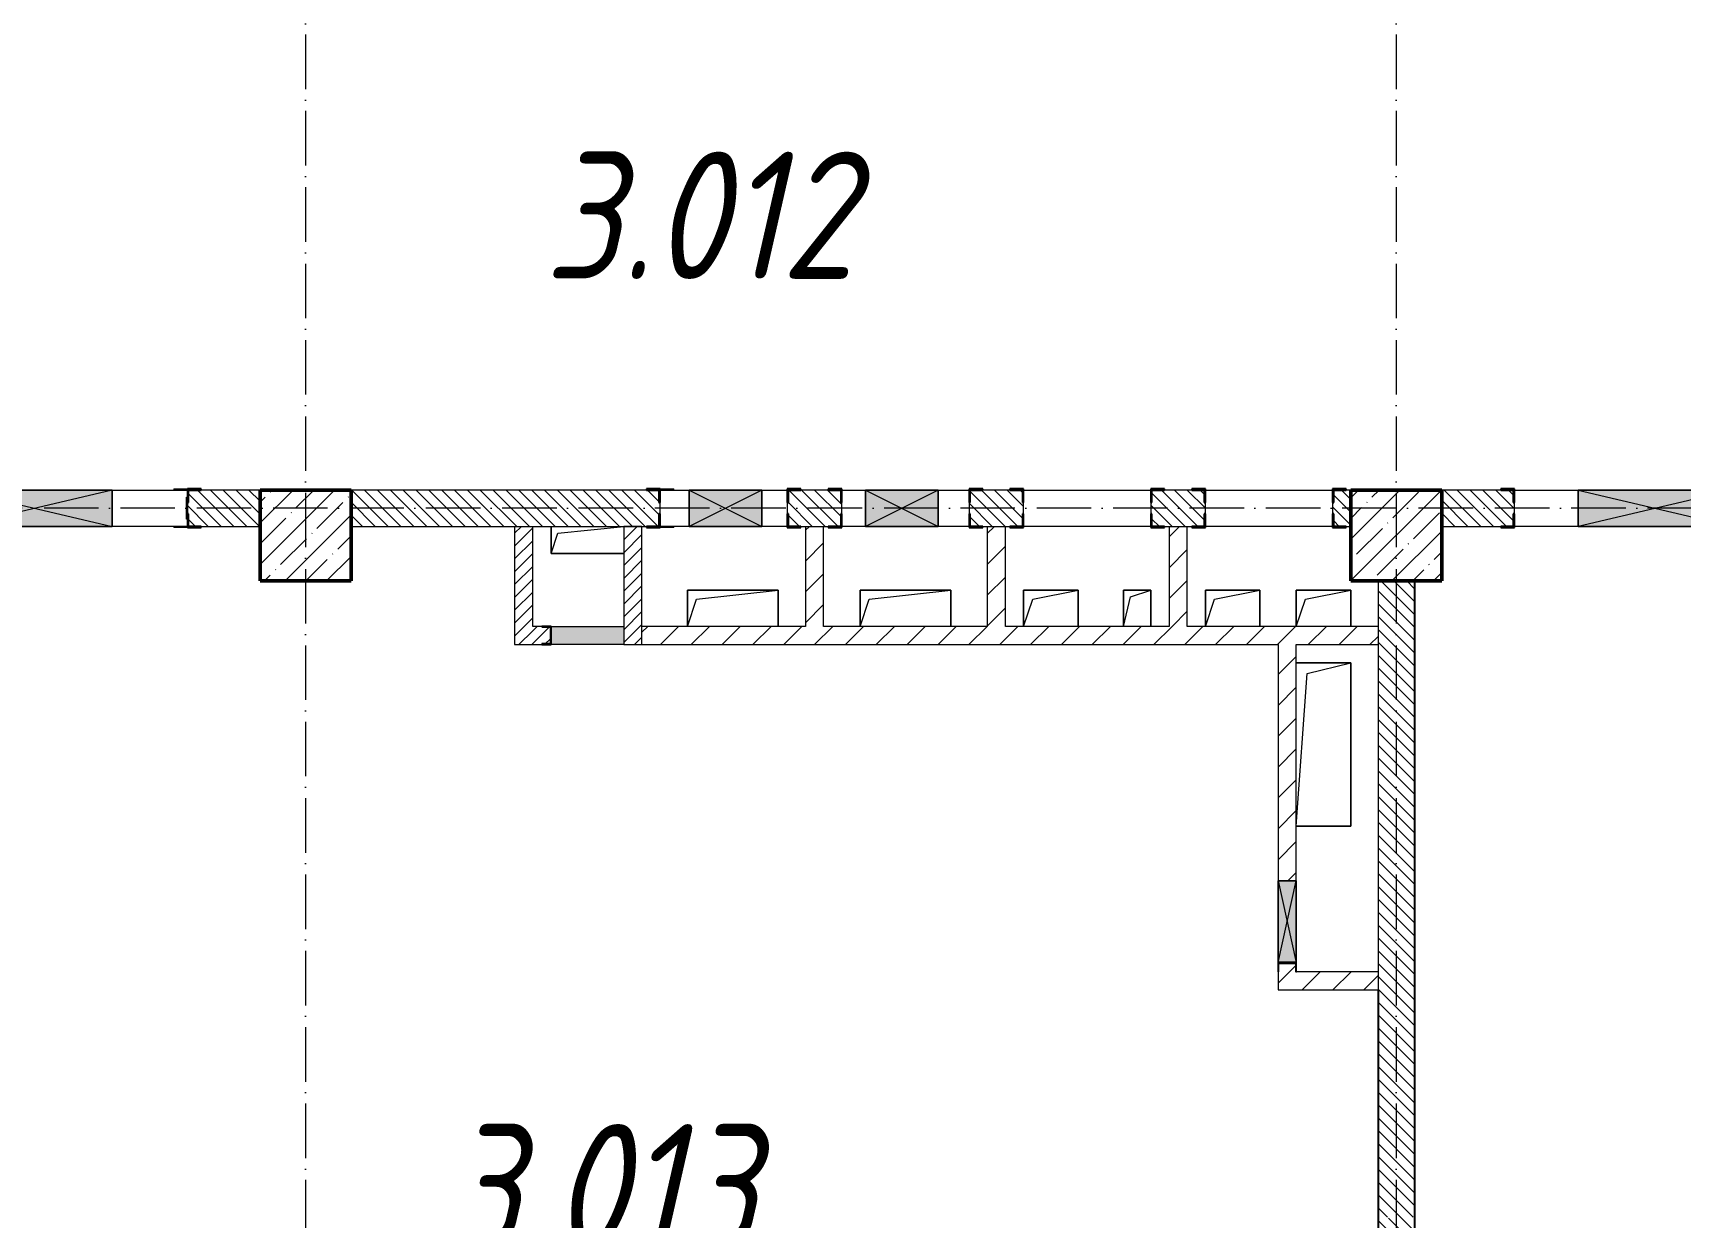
# Model space of a CAD drawing. Header units: millimetres. Extents: x -12989 to 629078, y -109036 to 555275.
# Drawn here: x 570510 to 579571, y -31335 to -24820 of the extents above; entities that cross this region are included whole.
import ezdxf

# ---------------------------------------------------------------- set-up
doc = ezdxf.new("R2010")
doc.units = ezdxf.units.MM
doc.linetypes.add('50_200_ШТРИХ_1Т_ш5_п1_п1_', pattern=[700, 500, -100, 0, -100])
for name, color, linetype, lineweight in [('A-DETL-GENF-OTLN', 7, 'Continuous', 9), ('A-FLOR-____-OTLN', 7, 'Continuous', 9), ('A-GENM-____-MCUT', 7, 'Continuous', 25), ('A-GENM-____-OTLN', 7, 'Continuous', 9), ('A-GENM-____-OTLN-1', 7, 'Continuous', 25), ('A-GLAZ-____-OTLN', 7, 'Continuous', 9), ('A-WALL-____-MCUT', 7, 'Continuous', 13), ('A-WALL-____-PATT-1', 7, 'Continuous', 9), ('A-WALL-FNSH-MCUT-1', 7, 'Continuous', 9), ('I-WALL-____-OTLN', 7, 'Continuous', 9), ('S-COLS-____-MCUT', 7, 'Continuous', 50), ('S-COLS-____-OTLN', 7, 'Continuous', 9), ('S-GRID-____-OTLN-1', 7, '50_200_ШТРИХ_1Т_ш5_п1_п1_', 9), ('Марки помещений', 7, 'Continuous', 9)]:
    doc.layers.add(name, color=color, linetype=linetype, lineweight=lineweight)
doc.styles.add('ISOCPEUR_I_2', font='isocpeui.ttf', dxfattribs={"width": 0.85, "height": 2.3})
pattern_1 = [(45, (523510.01, -90515.61), (-84.85281, 84.85281), [])]
pattern_2 = [(135, (523510.01, -90515.614), (-35.35534, -35.35534), [])]
pattern_3 = [(45, (523510.01, -90515.614), (-35.35534, 35.35534), [])]

# ---------------------------------------------------------------- blocks, each defined once
blk = doc.blocks.new('BSC_Колонна _Прямоугольная - 500х500-V19-АР1_План отверстий 3 этажа в осях 1-64_Ю-ЯЯ')
at = {"layer": 'S-COLS-____-OTLN'}
h = blk.add_hatch(dxfattribs=at)
h.set_pattern_fill('FP_26', color=256, style=0, pattern_type=2)
h.set_pattern_definition([(45, (-54500, -62931.04), (-114.04925, 114.04925), []), (45, (-54385.95, -62931.04), (-114.04925, 114.04925), [201.613, -40.323, 3.353, -36.97])])
h.paths.add_polyline_path([(-250, -250), (250, -250), (250, 250), (-250, 250)], flags=0)
at = {"layer": 'S-COLS-____-MCUT'}
for p, q in [((250, 250), (-250, 250)), ((-250, 250), (-250, -250)), ((250, -250), (250, 250)), ((-250, -250), (250, -250))]:
    blk.add_line(p, q, dxfattribs=at)
blk = doc.blocks.new('BSC_Колонна _Прямоугольная - 500х500-V47-АР1_План отверстий 3 этажа в осях 1-64_Ю-ЯЯ')
at = {"layer": 'S-COLS-____-OTLN'}
h = blk.add_hatch(dxfattribs=at)
h.set_pattern_fill('FP_55', color=256, style=0, pattern_type=2)
h.set_pattern_definition([(45, (-48500, -62931.04), (-114.04925, 114.04925), []), (45, (-48385.95, -62931.04), (-114.04925, 114.04925), [201.613, -40.323, 3.353, -36.97])])
h.paths.add_polyline_path([(-250, -250), (250, -250), (250, 250), (-250, 250)], flags=0)
at = {"layer": 'S-COLS-____-MCUT'}
for p, q in [((250, 250), (-250, 250)), ((-250, 250), (-250, -250)), ((250, -250), (250, 250)), ((-250, -250), (250, -250))]:
    blk.add_line(p, q, dxfattribs=at)
blk = doc.blocks.new('154_Стойка_СКБ_Уголок - СМ-2180_200-28268025-АР1_План отверстий 3 этажа в осях 1-64_Ю-ЯЯ')
at = {"layer": 'A-GENM-____-MCUT'}
for p, q in [((125, 156), (125, 81)), ((200, 156), (125, 156)), ((131, 81), (131, 150)), ((131, 150), (200, 150)), ((200, 150), (200, 156)), ((125, 81), (131, 81)), ((131, 19), (125, 19)), ((125, 19), (125, -56)), ((131, -50), (131, 19)), ((125, -56), (200, -56)), ((200, -50), (131, -50)), ((200, -56), (200, -50))]:
    blk.add_line(p, q, dxfattribs=at)
blk = doc.blocks.new('Стойка_Влож_Уголок_Опорный - Уголок-28213941-АР1_План отверстий 3 этажа в осях 1-64_Ю-ЯЯ')
at = {"layer": 'A-GENM-____-OTLN'}
for p, q in [((-212, -6), (-212, 0)), ((0, 0), (0, -6)), ((-212, -75), (-212, -6)), ((-212, -6), (-206, -6)), ((-212, -75), (-206, -75)), ((-6, -6), (0, -6)), ((-6, -75), (0, -75)), ((0, -6), (0, -75))]:
    blk.add_line(p, q, dxfattribs=at)
blk = doc.blocks.new('Фахверк_СКБ_Уголок - 200_3960_зеркало-28268689-АР1_План отверстий 3 этажа в осях 1-64_Ю-ЯЯ')
at = {"layer": 'A-GENM-____-MCUT'}
for p, q in [((200, 156), (125, 156)), ((125, 156), (125, 81)), ((131, 81), (131, 150)), ((131, 150), (200, 150)), ((200, 150), (200, 156)), ((125, 81), (131, 81)), ((131, 19), (125, 19)), ((125, 19), (125, -56)), ((131, -50), (131, 19)), ((125, -56), (200, -56)), ((200, -50), (131, -50)), ((200, -56), (200, -50))]:
    blk.add_line(p, q, dxfattribs=at)
blk = doc.blocks.new('Фахверк_СКБ_Уголок - 200_3960-28268576-АР1_План отверстий 3 этажа в осях 1-64_Ю-ЯЯ')
at = {"layer": 'A-GENM-____-MCUT'}
for p, q in [((200, 156), (125, 156)), ((125, 156), (125, 81)), ((131, 81), (131, 150)), ((131, 150), (200, 150)), ((200, 150), (200, 156)), ((125, 81), (131, 81)), ((131, 19), (125, 19)), ((125, 19), (125, -56)), ((131, -50), (131, 19)), ((125, -56), (200, -56)), ((200, -50), (131, -50)), ((200, -56), (200, -50))]:
    blk.add_line(p, q, dxfattribs=at)
blk = doc.blocks.new('154_Стойка_СКБ_Уголок - СМ-2480_200-28346303-АР1_План отверстий 3 этажа в осях 1-64_Ю-ЯЯ')
at = {"layer": 'A-GENM-____-MCUT'}
for p, q in [((125, 156), (125, 81)), ((200, 156), (125, 156)), ((131, 81), (131, 150)), ((131, 150), (200, 150)), ((200, 150), (200, 156)), ((125, 81), (131, 81)), ((131, 19), (125, 19)), ((125, 19), (125, -56)), ((131, -50), (131, 19)), ((125, -56), (200, -56)), ((200, -50), (131, -50)), ((200, -56), (200, -50))]:
    blk.add_line(p, q, dxfattribs=at)
blk = doc.blocks.new('Стойка_Влож_Полоса боковая - Полоса-V164-АР1_План отверстий 3 этажа в осях 1-64_Ю-ЯЯ')
at = {"layer": 'A-GENM-____-OTLN'}
for p, q in [((-5, 60), (0, 60)), ((-5, -60), (-5, 60)), ((0, 31), (0, -31)), ((0, -60), (-5, -60))]:
    blk.add_line(p, q, dxfattribs=at)
blk = doc.blocks.new('AR_Отверстие Ниша - Лючок-32405342-АР1_План отверстий 3 этажа в осях 1-64_Ю-ЯЯ')
at = {"layer": 'A-GLAZ-____-OTLN'}
blk.add_hatch(color=256, dxfattribs=at).paths.add_polyline_path([(-200, 50), (-200, -50), (200, -50), (200, 50)], flags=0)
for p, q in [((-200, 50), (200, 50)), ((-200, -50), (-200, 50)), ((200, -50), (-200, -50))]:
    blk.add_line(p, q, dxfattribs=at)
blk = doc.blocks.new('154_Фахверк_СКБ_Швеллер - Тип_100_3960-28331862-АР1_План отверстий 3 этажа в осях 1-64_Ю-ЯЯ')
at = {"layer": 'A-GENM-____-MCUT'}
for p, q in [((175, 50), (125, 50)), ((125, 50), (125, -50)), ((128, 47), (175, 47)), ((128, -47), (128, 47)), ((175, 47), (175, 50)), ((125, -50), (175, -50)), ((175, -47), (128, -47)), ((175, -50), (175, -47))]:
    blk.add_line(p, q, dxfattribs=at)
blk = doc.blocks.new('AR_Отверстие прямоугольное _в плите_ - AR_Отверстие прямоугольное _в плите_-V165-АР1_План отверстий 3 этажа в осях 1-64_Ю-ЯЯ')
at = {"layer": 'A-GENM-____-OTLN'}
for p, q in [((250, 100), (-250, 100)), ((-250, 100), (-250, -100)), ((-200, 50), (250, 100)), ((250, -100), (250, 100)), ((-250, -100), (-200, 50))]:
    blk.add_line(p, q, dxfattribs=at)
blk = doc.blocks.new('AR_Отверстие прямоугольное _в плите_ - AR_Отверстие прямоугольное _в плите_-30423629-АР1_План отверстий 3 этажа в осях 1-64_Ю-ЯЯ')
at = {"layer": 'A-GENM-____-OTLN'}
for p, q in [((150, 100), (-150, 100)), ((-150, 100), (-150, -100)), ((-100, 50), (150, 100)), ((150, -100), (150, 100)), ((-150, -100), (-100, 50))]:
    blk.add_line(p, q, dxfattribs=at)
blk = doc.blocks.new('AR_Отверстие прямоугольное _в плите_ - AR_Отверстие прямоугольное _в плите_-30423631-АР1_План отверстий 3 этажа в осях 1-64_Ю-ЯЯ')
at = {"layer": 'A-GENM-____-OTLN'}
for p, q in [((75, 100), (-75, 100)), ((-75, 100), (-75, -100)), ((-37.5, 62.5), (75, 100)), ((75, -100), (75, 100)), ((-75, -100), (-37.5, 62.5))]:
    blk.add_line(p, q, dxfattribs=at)
blk = doc.blocks.new('AR_Отверстие прямоугольное _в плите_ - AR_Отверстие прямоугольное _в плите_-V166-АР1_План отверстий 3 этажа в осях 1-64_Ю-ЯЯ')
at = {"layer": 'A-GENM-____-OTLN'}
for p, q in [((-200, 75), (-200, -75)), ((-200, -75), (-162.5, 37.5)), ((-162.5, 37.5), (200, 75)), ((-200, -75), (200, -75))]:
    blk.add_line(p, q, dxfattribs=at)
blk = doc.blocks.new('AR_Отверстие прямоугольное _в плите_ - AR_Отверстие прямоугольное _в плите_-30552588-АР1_План отверстий 3 этажа в осях 1-64_Ю-ЯЯ')
at = {"layer": 'A-GENM-____-OTLN'}
for p, q in [((150, 450), (-150, 450)), ((-150, -450), (-90, 390)), ((-90, 390), (150, 450)), ((150, -450), (150, 450)), ((-150, -450), (150, -450))]:
    blk.add_line(p, q, dxfattribs=at)
blk = doc.blocks.new('AR_Отверстие прямоугольное _в стене_ - AR_Отверстие прямоугольное _в стене__ЭОМ-36421304-АР1_План отверстий 3 этажа в осях 1-64_Ю-ЯЯ')
at = {"layer": 'A-GLAZ-____-OTLN'}
blk.add_hatch(color=256, dxfattribs=at).paths.add_polyline_path([(200, -100), (200, 100), (-200, 100), (-200, -100)], flags=0)
at = {"layer": 'A-DETL-GENF-OTLN'}
for p, q in [((-200, -100), (-200, 100)), ((-200, 100), (200, 100)), ((200, 100), (-200, -100)), ((-200, 100), (200, -100)), ((200, 100), (-200, 100)), ((-200, 100), (-200, -100)), ((200, 100), (200, -100)), ((200, -100), (200, 100)), ((200, -100), (-200, -100)), ((-200, -100), (200, -100))]:
    blk.add_line(p, q, dxfattribs=at)
blk = doc.blocks.new('AR_Отверстие прямоугольное _в стене_ - AR_Отверстие прямоугольное _в стене__ЭОМ-36415555-АР1_План отверстий 3 этажа в осях 1-64_Ю-ЯЯ')
at = {"layer": 'A-GLAZ-____-OTLN'}
blk.add_hatch(color=256, dxfattribs=at).paths.add_polyline_path([(200, -100), (200, 100), (-200, 100), (-200, -100)], flags=0)
at = {"layer": 'A-DETL-GENF-OTLN'}
for p, q in [((-200, -100), (-200, 100)), ((-200, 100), (200, 100)), ((200, 100), (-200, -100)), ((-200, 100), (200, -100)), ((200, 100), (-200, 100)), ((-200, 100), (-200, -100)), ((200, 100), (200, -100)), ((200, -100), (200, 100)), ((200, -100), (-200, -100)), ((-200, -100), (200, -100))]:
    blk.add_line(p, q, dxfattribs=at)
blk = doc.blocks.new('AR_Отверстие прямоугольное _в стене_ - AR_Отверстие прямоугольное _в стене__ОВ-36928954-АР1_План отверстий 3 этажа в осях 1-64_Ю-ЯЯ')
at = {"layer": 'A-GLAZ-____-OTLN'}
blk.add_hatch(color=256, dxfattribs=at).paths.add_polyline_path([(-225, 50), (-225, -50), (225, -50), (225, 50)], flags=0)
at = {"layer": 'A-DETL-GENF-OTLN'}
for p, q in [((-225, 50), (225, 50)), ((225, 50), (-225, -50)), ((-225, 50), (225, -50)), ((225, 50), (-225, 50)), ((225, 50), (225, -50)), ((225, -50), (225, 50)), ((225, -50), (-225, -50)), ((-225, -50), (225, -50))]:
    blk.add_line(p, q, dxfattribs=at)
blk = doc.blocks.new('AR_Отверстие прямоугольное _в стене_ - AR_Отверстие прямоугольное _в стене__ОВ-36927705-АР1_План отверстий 3 этажа в осях 1-64_Ю-ЯЯ')
at = {"layer": 'A-GLAZ-____-OTLN'}
blk.add_hatch(color=256, dxfattribs=at).paths.add_polyline_path([(425, -100), (425, 100), (-425, 100), (-425, -100)], flags=0)
at = {"layer": 'A-DETL-GENF-OTLN'}
for p, q in [((-425, -100), (-425, 100)), ((-425, 100), (425, 100)), ((425, 100), (-425, -100)), ((-425, 100), (425, -100)), ((425, 100), (-425, 100)), ((-425, 100), (-425, -100)), ((425, 100), (425, -100)), ((425, -100), (425, 100)), ((425, -100), (-425, -100)), ((-425, -100), (425, -100))]:
    blk.add_line(p, q, dxfattribs=at)
blk = doc.blocks.new('154_Фахверк_СКБ_Швеллер - Тип_100_3960_зеркало-36793856-АР1_План отверстий 3 этажа в осях 1-64_Ю-ЯЯ')
at = {"layer": 'A-GENM-____-MCUT'}
for p, q in [((175, 50), (125, 50)), ((125, 50), (125, -50)), ((128, 47), (175, 47)), ((128, -47), (128, 47)), ((175, 47), (175, 50)), ((125, -50), (175, -50)), ((175, -47), (128, -47)), ((175, -50), (175, -47))]:
    blk.add_line(p, q, dxfattribs=at)
blk = doc.blocks.new('3эт')
at = {"layer": 'S-GRID-____-OTLN-1', "color": 251, "ltscale": 0.6, "true_color": 0x636466}
for p, q in [((332270.7, 4029.4), (332270.7, -33971.9)), ((338270.7, 4029.4), (338270.7, -33971.9)), ((387845.1, -23782.4), (279101.9, -23782.4))]:
    blk.add_line(p, q, dxfattribs=at)

msp = doc.modelspace()

# ---------------------------------------------------------------- hatches: boundary and pattern name
at = {"layer": 'A-WALL-____-PATT-1'}
h = msp.add_hatch(dxfattribs=at)
h.set_pattern_fill('FP_9', color=256, style=0, pattern_type=2)
h.set_pattern_definition(pattern_2)
h.paths.add_polyline_path([(569260.0077, -27534.5723), (569654.0077, -27534.5723), (569654.0077, -27465.5723), (569660.0077, -27465.5723), (569660.0077, -27403.5723), (569654.0077, -27403.5723), (569654.0077, -27334.5723), (569260.0077, -27334.5723)], flags=0)
h.paths.add_polyline_path([(571366.0077, -27534.5723), (571760.0077, -27534.5723), (571760.0077, -27334.5723), (571366.0077, -27334.5723), (571366.0077, -27403.5723), (571360.0077, -27403.5723), (571360.0077, -27465.5723), (571366.0077, -27465.5723), (571366.0077, -27494.5723)], flags=0)
h = msp.add_hatch(dxfattribs=at)
h.set_pattern_fill('FP_9', color=256, style=0, pattern_type=2)
h.set_pattern_definition(pattern_2)
h.paths.add_polyline_path([(577735.0077, -27534.5723), (577760.0077, -27534.5723), (577760.0077, -27334.5723), (577666.0077, -27334.5723), (577666.0077, -27403.5723), (577660.0077, -27403.5723), (577660.0077, -27465.5723), (577666.0077, -27465.5723), (577666.0077, -27534.5723)], flags=0)
h.paths.add_polyline_path([(574885.0077, -27534.5723), (574954.0077, -27534.5723), (574954.0077, -27465.5723), (574960.0077, -27465.5723), (574960.0077, -27403.5723), (574954.0077, -27403.5723), (574954.0077, -27334.5723), (574666.0077, -27334.5723), (574666.0077, -27403.5723), (574660.0077, -27403.5723), (574660.0077, -27465.5723), (574666.0077, -27465.5723), (574666.0077, -27534.5723), (574752.4461, -27534.5723)], flags=0)
h.paths.add_polyline_path([(576954.0077, -27534.5723), (576954.0077, -27465.5723), (576960.0077, -27465.5723), (576960.0077, -27403.5723), (576954.0077, -27403.5723), (576954.0077, -27334.5723), (576666.0077, -27334.5723), (576666.0077, -27403.5723), (576660.0077, -27403.5723), (576660.0077, -27465.5723), (576666.0077, -27465.5723), (576666.0077, -27534.5723), (576885.0077, -27534.5723)], flags=0)
h.paths.add_polyline_path([(573954.0077, -27534.5723), (573954.0077, -27465.5723), (573960.0077, -27465.5723), (573960.0077, -27403.5723), (573954.0077, -27403.5723), (573954.0077, -27334.5723), (572260.0077, -27334.5723), (572260.0077, -27534.5723), (573885.0077, -27534.5723)], flags=0)
h.paths.add_polyline_path([(575885.0077, -27534.5723), (575954.0077, -27534.5723), (575954.0077, -27465.5723), (575960.0077, -27465.5723), (575960.0077, -27403.5723), (575954.0077, -27403.5723), (575954.0077, -27334.5723), (575666.0077, -27334.5723), (575666.0077, -27403.5723), (575660.0077, -27403.5723), (575660.0077, -27465.5723), (575666.0077, -27465.5723), (575666.0077, -27534.5723), (575735.0077, -27534.5723)], flags=0)
h = msp.add_hatch(dxfattribs=at)
h.set_pattern_fill('FP_9', color=256, style=0, pattern_type=2)
h.set_pattern_definition(pattern_2)
h.paths.add_polyline_path([(580366.0077, -27534.5723), (580760.0077, -27534.5723), (580760.0077, -27334.5723), (580366.0077, -27334.5723), (580366.0077, -27403.5723), (580360.0077, -27403.5723), (580360.0077, -27465.5723), (580366.0077, -27465.5723), (580366.0077, -27494.5723)], flags=0)
h.paths.add_polyline_path([(578287.3746, -27534.5723), (578654.0077, -27534.5723), (578654.0077, -27465.5723), (578660.0077, -27465.5723), (578660.0077, -27403.5723), (578654.0077, -27403.5723), (578654.0077, -27334.5723), (578260.0077, -27334.5723), (578260.0077, -27534.5723)], flags=0)
h = msp.add_hatch(dxfattribs=at)
h.set_pattern_fill('FP_8', color=256, style=0, pattern_type=2)
h.set_pattern_definition(pattern_3)
h.paths.add_polyline_path([(573260.0077, -28184.5723), (573260.0077, -27534.5723), (573160.0077, -27534.5723), (573160.0077, -28184.5723)], flags=0)
h = msp.add_hatch(dxfattribs=at)
h.set_pattern_fill('FP_8', color=256, style=0, pattern_type=2)
h.set_pattern_definition(pattern_3)
h.paths.add_polyline_path([(573860.0077, -28184.5723), (573860.0077, -27534.5723), (573760.0077, -27534.5723), (573760.0077, -28184.5723)], flags=0)
h = msp.add_hatch(dxfattribs=at)
h.set_pattern_fill('FP_7', color=256, style=0, pattern_type=2)
h.set_pattern_definition(pattern_1)
h.paths.add_polyline_path([(574860.0077, -28084.5723), (574860.0077, -27534.5723), (574760.0077, -27534.5723), (574760.0077, -28084.5723)], flags=0)
h = msp.add_hatch(dxfattribs=at)
h.set_pattern_fill('FP_7', color=256, style=0, pattern_type=2)
h.set_pattern_definition(pattern_1)
h.paths.add_polyline_path([(575860.0077, -28084.5723), (575860.0077, -27534.5723), (575760.0077, -27534.5723), (575760.0077, -28084.5723)], flags=0)
h = msp.add_hatch(dxfattribs=at)
h.set_pattern_fill('FP_7', color=256, style=0, pattern_type=2)
h.set_pattern_definition(pattern_1)
h.paths.add_polyline_path([(576860.0077, -28084.5723), (576860.0077, -27534.5723), (576760.0077, -27534.5723), (576760.0077, -28084.5723)], flags=0)
h = msp.add_hatch(dxfattribs=at)
h.set_pattern_fill('FP_9', color=256, style=0, pattern_type=2)
h.set_pattern_definition(pattern_2)
h.paths.add_polyline_path([(578110.0077, -34834.5723), (578110.0077, -31340.5723), (578041.0077, -31340.5723), (578041.0077, -31334.5723), (578110.0077, -31334.5723), (578110.0077, -27834.5723), (577910.0077, -27834.5723), (577910.0077, -31334.5723), (577979.0077, -31334.5723), (577979.0077, -31340.5723), (577910.0077, -31340.5723), (577910.0077, -34834.5723)], flags=0)
h = msp.add_hatch(dxfattribs=at)
h.set_pattern_fill('FP_8', color=256, style=0, pattern_type=2)
h.set_pattern_definition(pattern_3)
h.paths.add_polyline_path([(573310.0077, -28184.5723), (573310.0077, -28181.5723), (573357.0077, -28181.5723), (573357.0077, -28087.5723), (573310.0077, -28087.5723), (573310.0077, -28084.5723), (573260.0077, -28084.5723), (573260.0077, -28184.5723)], flags=0)
h = msp.add_hatch(dxfattribs=at)
h.set_pattern_fill('FP_7', color=256, style=0, pattern_type=2)
h.set_pattern_definition(pattern_1)
h.paths.add_polyline_path([(577460.0077, -28184.5723), (577910.0077, -28184.5723), (577910.0077, -28084.5723), (573860.0077, -28084.5723), (573860.0077, -28184.5723), (577403.6425, -28184.5723)], flags=0)
h = msp.add_hatch(dxfattribs=at)
h.set_pattern_fill('FP_7', color=256, style=0, pattern_type=2)
h.set_pattern_definition(pattern_1)
h.paths.add_polyline_path([(577457.0077, -29984.5723), (577457.0077, -29937.5723), (577363.0077, -29937.5723), (577363.0077, -29984.5723), (577410.0077, -29984.5723)], flags=0)
h.paths.add_polyline_path([(577360.0077, -29484.5723), (577460.0077, -29484.5723), (577460.0077, -28184.5723), (577360.0077, -28184.5723), (577360.0077, -28448.7062)], flags=0)
h = msp.add_hatch(dxfattribs=at)
h.set_pattern_fill('FP_7', color=256, style=0, pattern_type=2)
h.set_pattern_definition(pattern_1)
h.paths.add_polyline_path([(577360.0077, -30084.5723), (577910.0077, -30084.5723), (577910.0077, -29984.5723), (577360.0077, -29984.5723), (577360.0077, -30063.1913)], flags=0)

# ---------------------------------------------------------------- linework, layer by layer
for points in [[(578110.0077, -27834.5723), (578110.0077, -34834.5723)], [(577910.0077, -30084.5723), (577910.0077, -34834.5723)]]:
    msp.add_lwpolyline(points)
at = {"layer": 'A-FLOR-____-OTLN'}
for p, q in [((573360.0077, -27684.5723), (573360.0077, -27534.5723)), ((573760.0077, -27684.5723), (573360.0077, -27684.5723)), ((574110.0077, -27884.5723), (574610.0077, -27884.5723)), ((574110.0077, -28084.5723), (574110.0077, -27884.5723)), ((574610.0077, -27884.5723), (574610.0077, -28084.5723)), ((575060.0077, -27884.5723), (575560.0077, -27884.5723)), ((575060.0077, -28084.5723), (575060.0077, -27884.5723)), ((575560.0077, -27884.5723), (575560.0077, -28084.5723)), ((575960.0077, -27884.5723), (576260.0077, -27884.5723)), ((575960.0077, -28084.5723), (575960.0077, -27884.5723)), ((576260.0077, -27884.5723), (576260.0077, -28084.5723)), ((576510.0077, -27884.5723), (576660.0077, -27884.5723)), ((576510.0077, -28084.5723), (576510.0077, -27884.5723)), ((576660.0077, -27884.5723), (576660.0077, -28084.5723)), ((576960.0077, -27884.5723), (577260.0077, -27884.5723)), ((576960.0077, -28084.5723), (576960.0077, -27884.5723)), ((577260.0077, -27884.5723), (577260.0077, -28084.5723)), ((577460.0077, -27884.5723), (577760.0077, -27884.5723)), ((577460.0077, -28084.5723), (577460.0077, -27884.5723)), ((577760.0077, -27884.5723), (577760.0077, -28084.5723)), ((577460.0077, -28284.5723), (577760.0077, -28284.5723)), ((577760.0077, -28284.5723), (577760.0077, -29184.5723)), ((577760.0077, -29184.5723), (577460.0077, -29184.5723))]:
    msp.add_line(p, q, dxfattribs=at)
at = {"layer": 'A-WALL-____-MCUT'}
for p, q in [((571760.0077, -27334.5723), (571435.0077, -27334.5723)), ((573885.0077, -27334.5723), (572260.0077, -27334.5723)), ((574885.0077, -27334.5723), (574735.0077, -27334.5723)), ((575885.0077, -27334.5723), (575735.0077, -27334.5723)), ((576885.0077, -27334.5723), (576735.0077, -27334.5723)), ((577760.0077, -27334.5723), (577735.0077, -27334.5723)), ((578585.0077, -27334.5723), (578260.0077, -27334.5723)), ((573960.0077, -27465.5723), (573960.0077, -27403.5723)), ((574660.0077, -27403.5723), (574660.0077, -27465.5723)), ((574960.0077, -27465.5723), (574960.0077, -27403.5723)), ((575660.0077, -27403.5723), (575660.0077, -27465.5723)), ((575960.0077, -27465.5723), (575960.0077, -27403.5723)), ((576660.0077, -27403.5723), (576660.0077, -27465.5723)), ((576960.0077, -27465.5723), (576960.0077, -27403.5723)), ((577660.0077, -27403.5723), (577660.0077, -27465.5723)), ((578660.0077, -27465.5723), (578660.0077, -27403.5723)), ((571435.0077, -27534.5723), (571760.0077, -27534.5723)), ((572260.0077, -27534.5723), (573885.0077, -27534.5723)), ((574735.0077, -27534.5723), (574885.0077, -27534.5723)), ((575735.0077, -27534.5723), (575885.0077, -27534.5723)), ((576735.0077, -27534.5723), (576885.0077, -27534.5723)), ((577735.0077, -27534.5723), (577760.0077, -27534.5723)), ((578260.0077, -27534.5723), (578585.0077, -27534.5723)), ((577910.0077, -27834.5723), (577910.0077, -31334.5723)), ((578110.0077, -31334.5723), (578110.0077, -27834.5723))]:
    msp.add_line(p, q, dxfattribs=at)
at = {"layer": 'A-WALL-FNSH-MCUT-1'}
for p, q in [((573160.0077, -27534.5723), (573160.0077, -28184.5723)), ((573260.0077, -28084.5723), (573260.0077, -27534.5723)), ((573860.0077, -27534.5723), (573760.0077, -27534.5723)), ((573760.0077, -27534.5723), (573760.0077, -28084.5723)), ((573860.0077, -28184.5723), (573860.0077, -27534.5723)), ((574760.0077, -27534.5723), (574760.0077, -28084.5723)), ((574860.0077, -28084.5723), (574860.0077, -27534.5723)), ((575760.0077, -27534.5723), (575760.0077, -28084.5723)), ((575860.0077, -28084.5723), (575860.0077, -27534.5723)), ((576760.0077, -27534.5723), (576760.0077, -28084.5723)), ((576860.0077, -28084.5723), (576860.0077, -27534.5723)), ((573310.0077, -28084.5723), (573260.0077, -28084.5723)), ((574760.0077, -28084.5723), (573860.0077, -28084.5723)), ((575760.0077, -28084.5723), (574860.0077, -28084.5723)), ((576760.0077, -28084.5723), (575860.0077, -28084.5723)), ((577910.0077, -28084.5723), (576860.0077, -28084.5723)), ((573160.0077, -28184.5723), (573310.0077, -28184.5723)), ((573760.0077, -28184.5723), (577360.0077, -28184.5723)), ((577360.0077, -28184.5723), (577360.0077, -29484.5723)), ((577460.0077, -29484.5723), (577460.0077, -28184.5723)), ((577460.0077, -28184.5723), (577910.0077, -28184.5723)), ((577360.0077, -29984.5723), (577360.0077, -30084.5723)), ((577910.0077, -29984.5723), (577460.0077, -29984.5723)), ((577360.0077, -30084.5723), (577910.0077, -30084.5723))]:
    msp.add_line(p, q, dxfattribs=at)
at = {"layer": 'I-WALL-____-OTLN'}
for p, q in [((570945.0077, -27334.5723), (571360.0077, -27334.5723)), ((573960.0077, -27334.5723), (574120.0077, -27334.5723)), ((574520.0077, -27334.5723), (574660.0077, -27334.5723)), ((574960.0077, -27334.5723), (575090.0077, -27334.5723)), ((575490.0077, -27334.5723), (575660.0077, -27334.5723)), ((575960.0077, -27334.5723), (576660.0077, -27334.5723)), ((576960.0077, -27334.5723), (577660.0077, -27334.5723)), ((578660.0077, -27334.5723), (579010.0077, -27334.5723)), ((571360.0077, -27534.5723), (570945.0077, -27534.5723)), ((574120.0077, -27534.5723), (573960.0077, -27534.5723)), ((574660.0077, -27534.5723), (574520.0077, -27534.5723)), ((575090.0077, -27534.5723), (574960.0077, -27534.5723)), ((575660.0077, -27534.5723), (575490.0077, -27534.5723)), ((576660.0077, -27534.5723), (575960.0077, -27534.5723)), ((577660.0077, -27534.5723), (576960.0077, -27534.5723)), ((579010.0077, -27534.5723), (578660.0077, -27534.5723))]:
    msp.add_line(p, q, dxfattribs=at)

# ---------------------------------------------------------------- block references
msp.add_blockref('3эт', (239739.3002, -3652.1582))
at = {"layer": 'A-GENM-____-OTLN'}
for p, rotation in [((571360.0077, -27540.5723), 269.9999999999996), ((573960.0077, -27328.5723), 89.99999999999955)]:
    msp.add_blockref('Стойка_Влож_Уголок_Опорный - Уголок-28213941-АР1_План отверстий 3 этажа в осях 1-64_Ю-ЯЯ', p, dxfattribs=dict(at, rotation=rotation))
for name, p in [('Стойка_Влож_Полоса боковая - Полоса-V164-АР1_План отверстий 3 этажа в осях 1-64_Ю-ЯЯ', (571360.0077, -27434.5723)), ('AR_Отверстие прямоугольное _в плите_ - AR_Отверстие прямоугольное _в плите_-V166-АР1_План отверстий 3 этажа в осях 1-64_Ю-ЯЯ', (573560.0077, -27609.5723)), ('AR_Отверстие прямоугольное _в плите_ - AR_Отверстие прямоугольное _в плите_-V165-АР1_План отверстий 3 этажа в осях 1-64_Ю-ЯЯ', (574360.0077, -27984.5723)), ('AR_Отверстие прямоугольное _в плите_ - AR_Отверстие прямоугольное _в плите_-V165-АР1_План отверстий 3 этажа в осях 1-64_Ю-ЯЯ', (575310.0077, -27984.5723)), ('AR_Отверстие прямоугольное _в плите_ - AR_Отверстие прямоугольное _в плите_-30423629-АР1_План отверстий 3 этажа в осях 1-64_Ю-ЯЯ', (576110.0077, -27984.5723)), ('AR_Отверстие прямоугольное _в плите_ - AR_Отверстие прямоугольное _в плите_-30423631-АР1_План отверстий 3 этажа в осях 1-64_Ю-ЯЯ', (576585.0077, -27984.5723)), ('AR_Отверстие прямоугольное _в плите_ - AR_Отверстие прямоугольное _в плите_-30423629-АР1_План отверстий 3 этажа в осях 1-64_Ю-ЯЯ', (577110.0077, -27984.5723)), ('AR_Отверстие прямоугольное _в плите_ - AR_Отверстие прямоугольное _в плите_-30423629-АР1_План отверстий 3 этажа в осях 1-64_Ю-ЯЯ', (577610.0077, -27984.5723)), ('AR_Отверстие прямоугольное _в плите_ - AR_Отверстие прямоугольное _в плите_-30552588-АР1_План отверстий 3 этажа в осях 1-64_Ю-ЯЯ', (577610.0077, -28734.5723))]:
    msp.add_blockref(name, p, dxfattribs=at)
at = {"layer": 'A-GENM-____-OTLN-1'}
for name, p in [('154_Стойка_СКБ_Уголок - СМ-2480_200-28346303-АР1_План отверстий 3 этажа в осях 1-64_Ю-ЯЯ', (571235.0077, -27484.5723)), ('Фахверк_СКБ_Уголок - 200_3960_зеркало-28268689-АР1_План отверстий 3 этажа в осях 1-64_Ю-ЯЯ', (574535.0077, -27484.5723)), ('Фахверк_СКБ_Уголок - 200_3960_зеркало-28268689-АР1_План отверстий 3 этажа в осях 1-64_Ю-ЯЯ', (575535.0077, -27484.5723)), ('Фахверк_СКБ_Уголок - 200_3960_зеркало-28268689-АР1_План отверстий 3 этажа в осях 1-64_Ю-ЯЯ', (576535.0077, -27484.5723)), ('Фахверк_СКБ_Уголок - 200_3960_зеркало-28268689-АР1_План отверстий 3 этажа в осях 1-64_Ю-ЯЯ', (577535.0077, -27484.5723))]:
    msp.add_blockref(name, p, dxfattribs=at)
for name, p, rotation in [('154_Стойка_СКБ_Уголок - СМ-2180_200-28268025-АР1_План отверстий 3 этажа в осях 1-64_Ю-ЯЯ', (574085.0077, -27384.5723), 180), ('Фахверк_СКБ_Уголок - 200_3960-28268576-АР1_План отверстий 3 этажа в осях 1-64_Ю-ЯЯ', (575085.0077, -27384.5723), 180), ('Фахверк_СКБ_Уголок - 200_3960-28268576-АР1_План отверстий 3 этажа в осях 1-64_Ю-ЯЯ', (576085.0077, -27384.5723), 180), ('Фахверк_СКБ_Уголок - 200_3960-28268576-АР1_План отверстий 3 этажа в осях 1-64_Ю-ЯЯ', (577085.0077, -27384.5723), 180), ('Фахверк_СКБ_Уголок - 200_3960-28268576-АР1_План отверстий 3 этажа в осях 1-64_Ю-ЯЯ', (578785.0077, -27384.5723), 180), ('154_Фахверк_СКБ_Швеллер - Тип_100_3960-28331862-АР1_План отверстий 3 этажа в осях 1-64_Ю-ЯЯ', (573485.0077, -28134.5723), 180), ('154_Фахверк_СКБ_Швеллер - Тип_100_3960_зеркало-36793856-АР1_План отверстий 3 этажа в осях 1-64_Ю-ЯЯ', (577410.0077, -29809.5723), 270)]:
    msp.add_blockref(name, p, dxfattribs=dict(at, rotation=rotation))
at = {"layer": 'A-GLAZ-____-OTLN'}
for name, p in [('AR_Отверстие прямоугольное _в стене_ - AR_Отверстие прямоугольное _в стене__ОВ-36927705-АР1_План отверстий 3 этажа в осях 1-64_Ю-ЯЯ', (570520.0077, -27434.5723)), ('AR_Отверстие прямоугольное _в стене_ - AR_Отверстие прямоугольное _в стене__ЭОМ-36421304-АР1_План отверстий 3 этажа в осях 1-64_Ю-ЯЯ', (574320.0077, -27434.5723)), ('AR_Отверстие прямоугольное _в стене_ - AR_Отверстие прямоугольное _в стене__ЭОМ-36415555-АР1_План отверстий 3 этажа в осях 1-64_Ю-ЯЯ', (575290.0077, -27434.5723)), ('AR_Отверстие прямоугольное _в стене_ - AR_Отверстие прямоугольное _в стене__ОВ-36927705-АР1_План отверстий 3 этажа в осях 1-64_Ю-ЯЯ', (579435.0077, -27434.5723))]:
    msp.add_blockref(name, p, dxfattribs=at)
for name, p, rotation in [('AR_Отверстие Ниша - Лючок-32405342-АР1_План отверстий 3 этажа в осях 1-64_Ю-ЯЯ', (573560.0077, -28134.5723), 180), ('AR_Отверстие прямоугольное _в стене_ - AR_Отверстие прямоугольное _в стене__ОВ-36928954-АР1_План отверстий 3 этажа в осях 1-64_Ю-ЯЯ', (577410.0077, -29709.5723), 90)]:
    msp.add_blockref(name, p, dxfattribs=dict(at, rotation=rotation))
at = {"layer": 'S-COLS-____-OTLN'}
for name, p in [('BSC_Колонна _Прямоугольная - 500х500-V47-АР1_План отверстий 3 этажа в осях 1-64_Ю-ЯЯ', (572010.0077, -27584.5723)), ('BSC_Колонна _Прямоугольная - 500х500-V19-АР1_План отверстий 3 этажа в осях 1-64_Ю-ЯЯ', (578010.0077, -27584.5723))]:
    msp.add_blockref(name, p, dxfattribs=at)

# ---------------------------------------------------------------- texts
at = {"layer": 'Марки помещений', "char_height": 700, "width": 737.5525, "attachment_point": 1, "style": 'ISOCPEUR_I_2'}
for s, insert in [('3.012', (573323.3155, -25472.9264)), ('3.013', (572770.1479, -30822.8917))]:
    msp.add_mtext(s, dxfattribs=dict(at, insert=insert))

doc.saveas('drawing.dxf')
